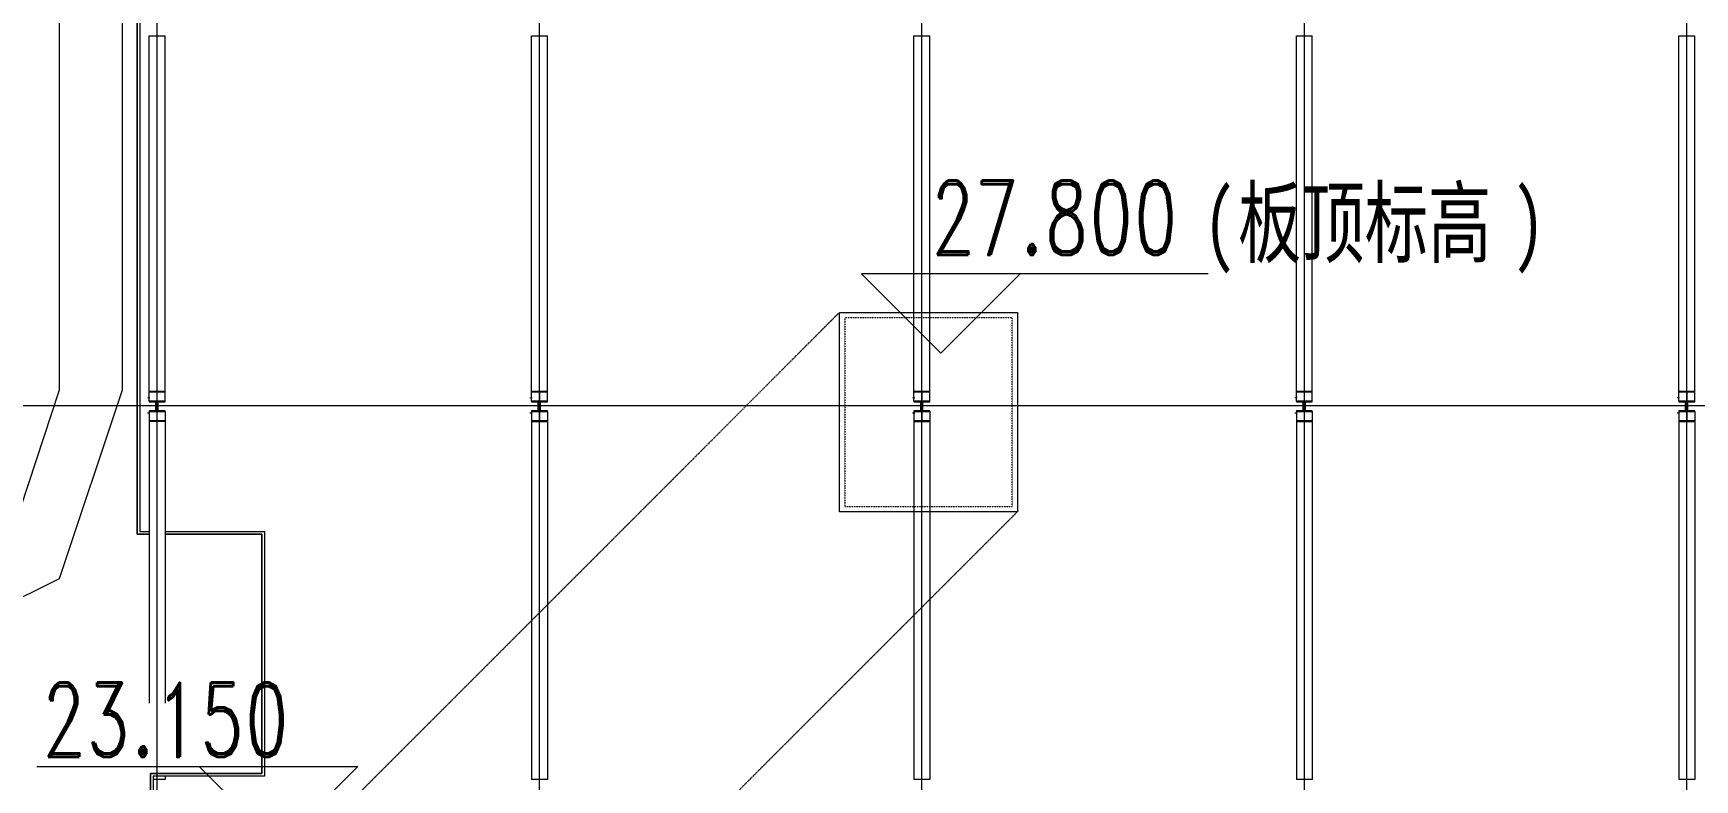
# Model space of a CAD drawing. Header units: millimetres. Extents: x -30000 to 430621, y -31706 to 192400.
# Drawn here: x 184869 to 216150, y 115355 to 129402 of the extents above; entities that cross this region are included whole.
import ezdxf

# ---------------------------------------------------------------- set-up
doc = ezdxf.new("R2010")
doc.units = ezdxf.units.MM
doc.linetypes.add('1_1', pattern=[2, 1, -1])
doc.linetypes.add('轴网线', pattern=[22.04, 18.38, -1.83, 0, -1.83])
doc.layers.get('0').update_dxf_attribs({"color": 8})
for name, color, linetype, lineweight in [('A-ANNO-NOTE', 8, 'Continuous', 5), ('A-DETL', 8, 'Continuous', 18), ('A-DETL-GENF', 8, 'Continuous', 18), ('A-DETL-THIN', 8, 'Continuous', 5), ('A-FLOR-HRAL', 8, 'Continuous', 5), ('G-IMPT', 8, 'Continuous', 5), ('S-BEAM', 8, 'Continuous', 5), ('S-COLS', 8, 'Continuous', 5), ('S-GRID', 8, 'Continuous', 9)]:
    doc.layers.add(name, color=color, linetype=linetype, lineweight=lineweight)
doc.styles.add('RomanD_2', font='romand__.ttf', dxfattribs={"width": 0.7, "height": 1400})
doc.styles.add('仿宋_3', font='simfang.ttf', dxfattribs={"width": 0.7, "height": 1250})

# ---------------------------------------------------------------- blocks, each defined once
blk = doc.blocks.new('钢_柱_热轧H - HW300X300-V87-LAY-4F-1_500-A')
at = {"layer": 'S-COLS', "lineweight": 15, "true_color": 0xdddddd}
blk.add_hatch(color=254, dxfattribs=at).paths.add_polyline_path([(-5, -104), (5, -104), (0, 66), (-5, 66)], flags=0)
at = {"layer": 'S-COLS', "color": 8, "lineweight": 35, "true_color": 0x777777}
for p, q in [((-150, 135), (-150, 150)), ((-5, -104), (-5, 66)), ((5, 66), (5, -104)), ((-150, -150), (-150, -135))]:
    blk.add_line(p, q, dxfattribs=at)
blk = doc.blocks.new('钢_柱_热轧H - HW300X300-V86-LAY-4F-1_500-A')
at = {"layer": 'S-COLS', "lineweight": 15, "true_color": 0xdddddd}
blk.add_hatch(color=254, dxfattribs=at).paths.add_polyline_path([(4, -104), (5, -104), (0, 67), (-5, 67), (0, -104)], flags=0)
at = {"layer": 'S-COLS', "color": 8, "lineweight": 35, "true_color": 0x777777}
for p, q in [((-150, 135), (-150, 150)), ((-5, -104), (-5, 67)), ((5, 67), (5, -104)), ((-150, -150), (-150, -135))]:
    blk.add_line(p, q, dxfattribs=at)
blk = doc.blocks.new('钢_梁_焊接H - H300X300X10X15-658922-LAY-4F-1_500-A')
at = {"layer": 'S-BEAM', "color": 8, "lineweight": 15, "true_color": 0x777777}
for p, q in [((187050, 129355), (187350, 129355)), ((187050, 122663), (187050, 129355)), ((187350, 122663), (187350, 129355)), ((187350, 122663), (187050, 122663)), ((187050, 122663), (187050, 122653)), ((187050, 122653), (187195, 122653)), ((187050, 122476), (187050, 122653)), ((187195, 122653), (187195, 122476)), ((187205, 122476), (187205, 122653)), ((187205, 122653), (187350, 122653)), ((187350, 122653), (187350, 122663)), ((187350, 122476), (187350, 122653)), ((187195, 122476), (187050, 122476)), ((187050, 122476), (187050, 122466)), ((187050, 122466), (187350, 122466)), ((187350, 122476), (187205, 122476)), ((187350, 122466), (187350, 122476))]:
    blk.add_line(p, q, dxfattribs=at)
blk = doc.blocks.new('钢_梁_焊接H - H300X300X10X15-658923-LAY-4F-1_500-A')
at = {"layer": 'S-BEAM', "color": 8, "lineweight": 15, "true_color": 0x777777}
for p, q in [((187350, 122296), (187050, 122296)), ((187050, 122296), (187050, 122287)), ((187050, 122287), (187195, 122287)), ((187050, 122287), (187050, 122110)), ((187195, 122110), (187050, 122110)), ((187050, 122110), (187050, 122100)), ((187050, 122100), (187350, 122100)), ((187050, 122100), (187050, 116796)), ((187195, 122287), (187195, 122110)), ((187205, 122110), (187205, 122287)), ((187205, 122287), (187350, 122287)), ((187350, 122110), (187205, 122110)), ((187350, 122287), (187350, 122296)), ((187350, 122287), (187350, 122110)), ((187350, 122100), (187350, 122110)), ((187350, 122100), (187350, 116796)), ((187350, 115360), (187125, 115360)), ((187350, 115425), (187350, 115360))]:
    blk.add_line(p, q, dxfattribs=at)
blk = doc.blocks.new('钢_梁_焊接H - H300X300X10X15-658895-LAY-4F-1_500-A')
at = {"layer": 'S-BEAM', "color": 8, "lineweight": 15, "true_color": 0x777777}
for p, q in [((14250, 129354), (14550, 129354)), ((14250, 122663), (14250, 129354)), ((14550, 122663), (14550, 129354)), ((14550, 122663), (14250, 122663)), ((14250, 122663), (14250, 122653)), ((14250, 122653), (14395, 122653)), ((14250, 122477), (14250, 122653)), ((14395, 122653), (14395, 122477)), ((14405, 122477), (14405, 122653)), ((14405, 122653), (14550, 122653)), ((14550, 122653), (14550, 122663)), ((14550, 122477), (14550, 122653)), ((14395, 122477), (14250, 122477)), ((14250, 122477), (14250, 122467)), ((14250, 122467), (14550, 122467)), ((14550, 122477), (14405, 122477)), ((14550, 122467), (14550, 122477))]:
    blk.add_line(p, q, dxfattribs=at)
blk = doc.blocks.new('钢_梁_焊接H - H300X300X10X15-658896-LAY-4F-1_500-A')
at = {"layer": 'S-BEAM', "color": 8, "lineweight": 15, "true_color": 0x777777}
for p, q in [((14550, 122296), (14250, 122296)), ((14250, 122296), (14250, 122286)), ((14250, 122286), (14395, 122286)), ((14250, 122286), (14250, 122109)), ((14395, 122109), (14250, 122109)), ((14250, 122109), (14250, 122099)), ((14250, 122099), (14550, 122099)), ((14250, 122099), (14250, 115360)), ((14395, 122286), (14395, 122109)), ((14405, 122109), (14405, 122286)), ((14405, 122286), (14550, 122286)), ((14550, 122109), (14405, 122109)), ((14550, 122286), (14550, 122296)), ((14550, 122286), (14550, 122109)), ((14550, 122099), (14550, 122109)), ((14550, 122099), (14550, 115360)), ((14550, 115360), (14250, 115360))]:
    blk.add_line(p, q, dxfattribs=at)
blk = doc.blocks.new('X-ST-F3-04-C-002_HLP2_rvt-1-LAY-4F-1_500-A')
at = {"color": 8, "lineweight": 15, "true_color": 0x777777}
for name, p in [('钢_梁_焊接H - H300X300X10X15-658922-LAY-4F-1_500-A', (0, 0)), ('钢_梁_焊接H - H300X300X10X15-658895-LAY-4F-1_500-A', (180000, 0)), ('钢_梁_焊接H - H300X300X10X15-658895-LAY-4F-1_500-A', (187200, 0)), ('钢_梁_焊接H - H300X300X10X15-658895-LAY-4F-1_500-A', (194400, 0)), ('钢_梁_焊接H - H300X300X10X15-658895-LAY-4F-1_500-A', (201600, 0)), ('钢_柱_热轧H - HW300X300-V87-LAY-4F-1_500-A', (187195, 122400)), ('钢_柱_热轧H - HW300X300-V86-LAY-4F-1_500-A', (194395, 122400)), ('钢_柱_热轧H - HW300X300-V86-LAY-4F-1_500-A', (201595, 122400)), ('钢_柱_热轧H - HW300X300-V86-LAY-4F-1_500-A', (208795, 122400)), ('钢_柱_热轧H - HW300X300-V86-LAY-4F-1_500-A', (215995, 122400)), ('钢_梁_焊接H - H300X300X10X15-658923-LAY-4F-1_500-A', (0, 0)), ('钢_梁_焊接H - H300X300X10X15-658896-LAY-4F-1_500-A', (187200, 0)), ('钢_梁_焊接H - H300X300X10X15-658896-LAY-4F-1_500-A', (194400, 0)), ('钢_梁_焊接H - H300X300X10X15-658896-LAY-4F-1_500-A', (201600, 0))]:
    blk.add_blockref(name, p, dxfattribs=at)
at = {"color": 8, "lineweight": 15, "true_color": 0x777777, "rotation": 359.9999959954466}
blk.add_blockref('钢_梁_焊接H - H300X300X10X15-658896-LAY-4F-1_500-A', (180000, 0), dxfattribs=at)
blk = doc.blocks.new('顶部扶栏类型 - 顶部扶栏_内部_-3241377-LAY-4F-1_500-A')
at = {"layer": 'A-FLOR-HRAL'}
for p, q in [((186828, 119975), (186828, 151225)), ((186878, 151175), (186878, 120025)), ((187050, 119975), (186828, 119975)), ((186878, 120025), (187050, 120025)), ((187350, 120025), (189225, 120025)), ((189175, 119975), (187350, 119975)), ((189175, 115475), (189175, 119975)), ((189225, 120025), (189225, 115425)), ((187075, 115475), (189175, 115475)), ((187075, 112414), (187075, 115475)), ((189225, 115425), (187125, 115425)), ((187125, 115425), (187125, 112414))]:
    blk.add_line(p, q, dxfattribs=at)
blk = doc.blocks.new('顶部扶栏类型 - 顶部扶栏_内部_-V435-LAY-4F-1_500-A')
at = {"layer": 'A-FLOR-HRAL'}
for p, q in [((186828, 151225), (186828, 119975)), ((186878, 151175), (186878, 120025)), ((186828, 119975), (187050, 119975)), ((186878, 120025), (187050, 120025)), ((187350, 120025), (189225, 120025)), ((187350, 119975), (189175, 119975)), ((189175, 119975), (189175, 115475)), ((189225, 120025), (189225, 115425)), ((187075, 115475), (187075, 112414)), ((189175, 115475), (187075, 115475)), ((187125, 115425), (187125, 112414)), ((189225, 115425), (187125, 115425))]:
    blk.add_line(p, q, dxfattribs=at)
blk = doc.blocks.new('分区-小比例 - 分区-小比例_dwg-3125162-LAY-4F-1_500-A')
at = {"layer": 'G-IMPT', "color": 9, "true_color": 0xbababa, "flags": 128}
for points in [[(191548, 170681), (191548, 150607), (190359, 147056), (187996, 145882), (185634, 145882), (183271, 147056), (182098, 149419), (182098, 151781), (183271, 152970), (184460, 151781), (183271, 150607)], [(190359, 170681), (190359, 150607), (189185, 147056), (187996, 145882)]]:
    blk.add_lwpolyline(points, dxfattribs=at)
blk = doc.blocks.new('分区-小比例 - A-1058767-LAY-4F-1_500-A')
blk.add_blockref('分区-小比例 - 分区-小比例_dwg-3125162-LAY-4F-1_500-A', (5054, 3407))
blk = doc.blocks.new('高程点-说明仿宋-2 - 高程点-说明仿宋-2-1141479-LAY-4F-1_500-A')
at = {"layer": 'A-ANNO-NOTE', "lineweight": 18}
for p, q in [((10.062, 2.987), (-2.987, 2.987)), ((0, 0), (-2.987, 2.987)), ((0, 0), (2.987, 2.987))]:
    blk.add_line(p, q, dxfattribs=at)
blk = doc.blocks.new('高程点-说明仿宋 - 高程点-说明仿宋-4221401-LAY-4F-1_500-A')
at = {"layer": 'A-ANNO-NOTE', "lineweight": 18}
for p, q in [((0, 0), (2.987, -2.987)), ((0, 0), (-2.987, -2.987)), ((9.1, -2.987), (-2.987, -2.987))]:
    blk.add_line(p, q, dxfattribs=at)

msp = doc.modelspace()

# ---------------------------------------------------------------- linework, layer by layer
at = {"layer": 'A-DETL', "linetype": '1_1', "lineweight": 5}
for p, q in [((187400, 111500), (200047.4, 124147.4)), ((203297.4, 124047.4), (200147.4, 124047.4)), ((200147.4, 124047.4), (200147.4, 120497.4)), ((203297.4, 120497.4), (203297.4, 124047.4)), ((200147.4, 120497.4), (203297.4, 120497.4)), ((190750, 107750), (203397.4, 120397.4))]:
    msp.add_line(p, q, dxfattribs=at)
at = {"layer": 'A-DETL-THIN'}
for p, q in [((200047.4, 124147.4), (203397.4, 124147.4)), ((200047.4, 120397.4), (200047.4, 124147.4)), ((203397.4, 124147.4), (203397.4, 120397.4)), ((203397.4, 120397.4), (200047.4, 120397.4))]:
    msp.add_line(p, q, dxfattribs=at)
at = {"layer": 'S-GRID', "linetype": '轴网线'}
for p, q in [((187200, -17706.2), (187200, 174400)), ((194400, -17706.2), (194400, 174400)), ((201600, -17706.2), (201600, 174400)), ((208800, -17706.2), (208800, 174400)), ((216000, -17706.2), (216000, 174400)), ((-16000, 122400), (308800, 122400))]:
    msp.add_line(p, q, dxfattribs=at)

# ---------------------------------------------------------------- block references
at = {"lineweight": 5}
msp.add_blockref('X-ST-F3-04-C-002_HLP2_rvt-1-LAY-4F-1_500-A', (0, 0), dxfattribs=at)
at = {"layer": 'A-ANNO-NOTE', "lineweight": 18, "xscale": 500, "yscale": 500, "zscale": 500}
msp.add_blockref('高程点-说明仿宋-2 - 高程点-说明仿宋-2-1141479-LAY-4F-1_500-A', (201955.9, 123382), dxfattribs=at)
at = {"layer": 'A-ANNO-NOTE', "lineweight": 18, "xscale": 500, "yscale": 500, "zscale": 500, "rotation": 180}
msp.add_blockref('高程点-说明仿宋 - 高程点-说明仿宋-4221401-LAY-4F-1_500-A', (189486.5, 114109.7), dxfattribs=at)
at = {"layer": 'A-DETL-GENF', "lineweight": 5}
msp.add_blockref('分区-小比例 - A-1058767-LAY-4F-1_500-A', (-10056.6, -31326.9), dxfattribs=at)
at = {"layer": 'A-FLOR-HRAL'}
for name in ['顶部扶栏类型 - 顶部扶栏_内部_-3241377-LAY-4F-1_500-A', '顶部扶栏类型 - 顶部扶栏_内部_-V435-LAY-4F-1_500-A']:
    msp.add_blockref(name, (0, 0), dxfattribs=at)

# ---------------------------------------------------------------- texts
at = {"layer": 'A-ANNO-NOTE', "lineweight": 9, "attachment_point": 1}
for s, insert, char_height, width, style in [('27.800', (201759.1, 126631.1), 1400, 6229.112, 'RomanD_2'), ('\\f仿宋|b0|i0|c134|p49|;\\W.7;(', (206900.6, 126463.4), 1250, 785.654, '仿宋_3'), ('板顶标高', (207548.9, 126463.4), 1250, 6285.23, '仿宋_3'), ('\\f仿宋|b0|i0|c134|p49|;\\W.7;)', (212734.7, 126463.4), 1250, 785.654, '仿宋_3'), ('23.150', (185022.9, 117183.6), 1400, 6229.112, 'RomanD_2')]:
    msp.add_mtext(s, dxfattribs=dict(at, insert=insert, char_height=char_height, width=width, style=style))

doc.saveas('drawing.dxf')
